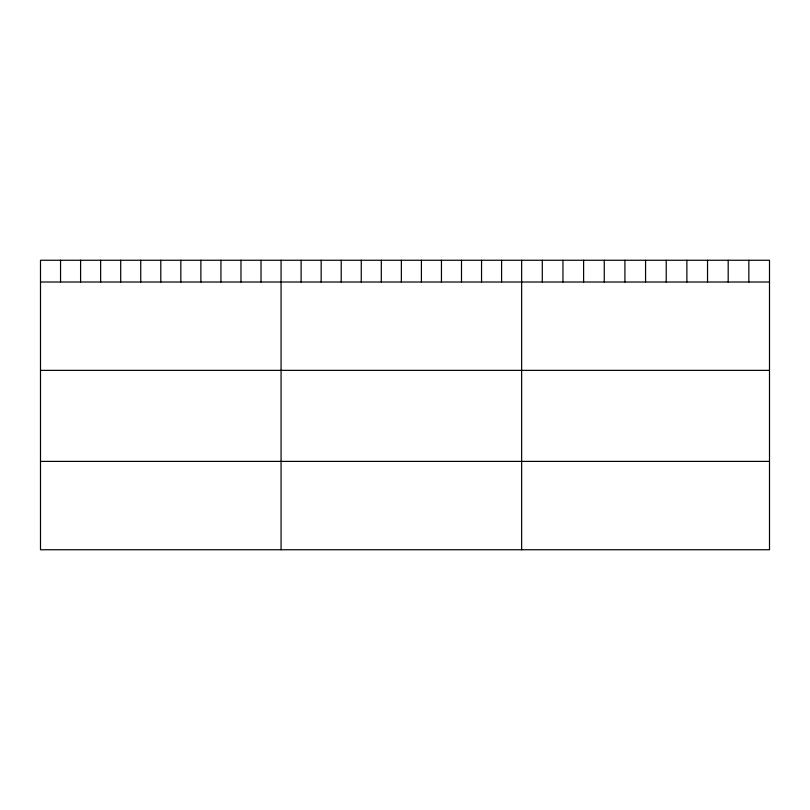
<?xml version="1.0" encoding="UTF-8"?>
<svg xmlns="http://www.w3.org/2000/svg" width="810" height="810" viewBox="0 0 810 810"><rect width="100%" height="100%" fill="white"/><g stroke="black" fill="none" stroke-linecap="round" stroke-linejoin="round"><path stroke-width="1.21" d="M769.5 282.012L769.5 549.747L40.5 549.747L40.5 260.253L769.5 260.253L769.5 282.012L40.5 282.012M40.5 370.362L769.5 370.362M40.5 461.396L769.5 461.396M748.845 260.253L748.845 282.012M728.19 260.253L728.19 282.012M707.535 260.253L707.535 282.012M686.88 260.253L686.88 282.012M666.225 260.253L666.225 282.012M645.57 260.253L645.57 282.012M624.915 260.253L624.915 282.012M604.26 260.253L604.26 282.012M583.605 260.253L583.605 282.012M562.95 260.253L562.95 282.012M542.295 260.253L542.295 282.012M521.64 260.253L521.64 549.747M501.592 260.253L501.592 282.012M481.545 260.253L481.545 282.012M461.498 260.253L461.498 282.012M441.45 260.253L441.45 282.012M421.402 260.253L421.402 282.012M401.355 260.253L401.355 282.012M381.308 260.253L381.308 282.012M361.26 260.253L361.26 282.012M341.212 260.253L341.212 282.012M321.165 260.253L321.165 282.012M301.117 260.253L301.117 282.012M281.07 260.253L281.07 549.747M261.022 260.253L261.022 282.012M240.975 260.253L240.975 282.012M220.927 260.253L220.927 282.012M200.88 260.253L200.88 282.012M180.832 260.253L180.832 282.012M160.785 260.253L160.785 282.012M140.737 260.253L140.737 282.012M120.69 260.253L120.69 282.012M100.642 260.253L100.642 282.012M80.595 260.253L80.595 282.012M60.547 260.253L60.547 282.012"/></g></svg>
